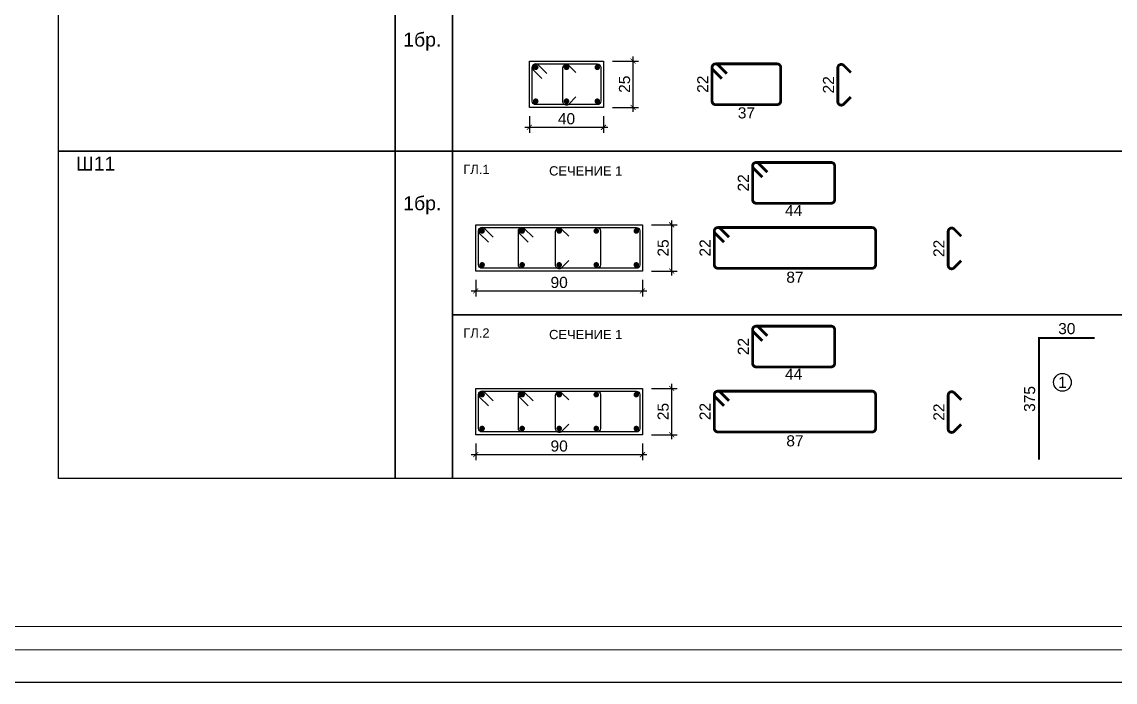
# Model space of a CAD drawing. Header units: millimetres. Extents: x 879 to 91735, y -13728 to 454.
# Drawn here: x 9086 to 10266, y -13728 to -13015 of the extents above; entities that cross this region are included whole.
import ezdxf
from ezdxf.enums import TextEntityAlignment as Align

# ---------------------------------------------------------------- set-up
doc = ezdxf.new("R2010")
doc.units = ezdxf.units.MM
for name, color, linetype, lineweight in [('0_txt', 7, 'Continuous', 18), ('1K_text-koloni', 3, 'Continuous', 35), ('TABLICA', 40, 'Continuous', 30)]:
    doc.layers.add(name, color=color, linetype=linetype, lineweight=lineweight)
for name, color, linetype in [('1K_SHA', 134, 'Continuous'), ('k_arm', 40, 'Continuous'), ('k_dim gredi', 2, 'Continuous'), ('k_dim_arm', 54, 'Continuous'), ('k_nadpisi', 8, 'Continuous'), ('k_sechenia', 3, 'Continuous')]:
    doc.layers.add(name, color=color, linetype=linetype)
doc.styles.add('ARIAL', font='ARIAL.TTF')
doc.styles.get("Standard").update_dxf_attribs({"font": 'TAHOMA.TTF'})
doc.styles.add('Z1', font='ARIAL.TTF')
doc.dimstyles.new('k_armx0.5', dxfattribs={"dimscale": 5, "dimtxt": 2.4, "dimasz": 1.125, "dimexe": 1.25, "dimexo": 1.2, "dimgap": 0.8, "dimtad": 1, "dimdec": 1, "dimlfac": 0.5, "dimrnd": 0.5, "dimtxsty": 'Standard', "dimblk": 'ARCHTICK', "dimcen": 2.5, "dimse1": 1, "dimse2": 1, "dimsd1": 1, "dimsd2": 1, "dimclrd": 9, "dimclre": 8, "dimclrt": 256, "dimadec": 1, "dimazin": 0, "dimtfac": 1, "dimtdec": 1, "dimtix": 1, "dimtofl": 0, "dimtmove": 2, "dimatfit": 3, "dimfxl": 0, "dimarcsym": 0})
doc.dimstyles.new('k_x0.5', dxfattribs={"dimscale": 4.8, "dimtxt": 2.5, "dimasz": 1.125, "dimexe": 1.25, "dimexo": 2, "dimtad": 1, "dimdec": 1, "dimlfac": 0.5, "dimrnd": 0.5, "dimtxsty": 'Standard', "dimblk": 'ARCHTICK', "dimcen": 2.5, "dimdle": 1, "dimclrd": 8, "dimclre": 9, "dimclrt": 256, "dimadec": 1, "dimazin": 0, "dimtfac": 1, "dimtdec": 1, "dimtix": 1, "dimtmove": 2, "dimatfit": 3, "dimfxl": 0, "dimarcsym": 0})

# ---------------------------------------------------------------- blocks, each defined once
blk = doc.blocks.new('_ARCHTICK')
at = {"color": 0, "linetype": 'ByBlock', "const_width": 0.15}
blk.add_lwpolyline([(-0.5, -0.5), (0.5, 0.5)], dxfattribs=at)
blk = doc.blocks.new('*D1519')
at = {"layer": 'Defpoints', "color": 0}
for p in [(9633.6, -13107.7), (9713.6, -13107.7), (9713.6, -13129.2)]:
    blk.add_point(p, dxfattribs=at)
at = {"layer": 'k_dim gredi', "color": 9, "lineweight": -2}
for p, q in [((9633.6, -13117.3), (9633.6, -13135.2)), ((9713.6, -13117.3), (9713.6, -13135.2))]:
    blk.add_line(p, q, dxfattribs=at)
at = {"layer": 'k_dim gredi', "color": 8, "lineweight": -2}
blk.add_line((9628.8, -13129.2), (9718.4, -13129.2), dxfattribs=at)
at = {"layer": 'k_dim gredi', "color": 8, "lineweight": -2, "xscale": 5.399999999999999, "yscale": 5.399999999999999, "zscale": 5.399999999999999, "rotation": 180}
blk.add_blockref('_ARCHTICK', (9633.6, -13129.2), dxfattribs=at)
at = {"layer": 'k_dim gredi', "color": 8, "lineweight": -2, "xscale": 5.399999999999999, "yscale": 5.399999999999999, "zscale": 5.399999999999999}
blk.add_blockref('_ARCHTICK', (9713.6, -13129.2), dxfattribs=at)
at = {"layer": 'k_dim gredi', "insert": (9673.6, -13120), "char_height": 12, "attachment_point": 5, "style": 'ARIAL'}
blk.add_mtext('40', dxfattribs=at)
blk = doc.blocks.new('*D1520')
at = {"layer": 'Defpoints', "color": 0}
for p in [(9713.6, -13057.7), (9745.4, -13057.7), (9713.6, -13107.7)]:
    blk.add_point(p, dxfattribs=at)
at = {"layer": 'k_dim gredi', "color": 9, "lineweight": -2}
for p, q in [((9723.2, -13057.7), (9751.4, -13057.7)), ((9723.2, -13107.7), (9751.4, -13107.7))]:
    blk.add_line(p, q, dxfattribs=at)
at = {"layer": 'k_dim gredi', "color": 8, "lineweight": -2}
blk.add_line((9745.4, -13112.5), (9745.4, -13052.9), dxfattribs=at)
at = {"layer": 'k_dim gredi', "color": 8, "lineweight": -2, "xscale": 5.399999999999999, "yscale": 5.399999999999999, "zscale": 5.399999999999999}
for p, rotation in [((9745.4, -13057.7), 90), ((9745.4, -13107.7), 270)]:
    blk.add_blockref('_ARCHTICK', p, dxfattribs=dict(at, rotation=rotation))
at = {"layer": 'k_dim gredi', "insert": (9736.3, -13082.7), "char_height": 12, "attachment_point": 5, "rotation": 90, "style": 'ARIAL'}
blk.add_mtext('25', dxfattribs=at)
blk = doc.blocks.new('*D1521')
at = {"layer": 'Defpoints', "color": 0}
for p in [(9834.5, -13060.7), (9830.8, -13104.7), (9834.5, -13104.7)]:
    blk.add_point(p, dxfattribs=at)
at = {"layer": 'k_dim_arm', "insert": (9820.7, -13082.7), "char_height": 12, "attachment_point": 5, "rotation": 90, "style": 'ARIAL'}
blk.add_mtext('22', dxfattribs=at)
blk = doc.blocks.new('*D1522')
at = {"layer": 'Defpoints', "color": 0}
for p in [(9830.8, -13101), (9904.8, -13101), (9904.8, -13123.8)]:
    blk.add_point(p, dxfattribs=at)
at = {"layer": 'k_dim_arm', "insert": (9867.8, -13113.7), "char_height": 12, "attachment_point": 5, "style": 'ARIAL'}
blk.add_mtext('37', dxfattribs=at)
blk = doc.blocks.new('*D1523')
at = {"layer": 'Defpoints', "color": 0}
for p in [(9970.2, -13061.3), (9966.4, -13105.3), (9970.2, -13105.3)]:
    blk.add_point(p, dxfattribs=at)
at = {"layer": 'k_dim_arm', "insert": (9956.4, -13083.3), "char_height": 12, "attachment_point": 5, "rotation": 90, "style": 'ARIAL'}
blk.add_mtext('22', dxfattribs=at)
blk = doc.blocks.new('*D1531')
at = {"layer": 'Defpoints', "color": 0}
for p in [(9575.7, -13284.5), (9755.7, -13284.5), (9755.7, -13305.9)]:
    blk.add_point(p, dxfattribs=at)
at = {"layer": 'k_dim gredi', "color": 9, "lineweight": -2}
for p, q in [((9575.7, -13294.1), (9575.7, -13311.9)), ((9755.7, -13294.1), (9755.7, -13311.9))]:
    blk.add_line(p, q, dxfattribs=at)
at = {"layer": 'k_dim gredi', "color": 8, "lineweight": -2}
blk.add_line((9570.9, -13305.9), (9760.5, -13305.9), dxfattribs=at)
at = {"layer": 'k_dim gredi', "color": 8, "lineweight": -2, "xscale": 5.399999999999999, "yscale": 5.399999999999999, "zscale": 5.399999999999999, "rotation": 180}
blk.add_blockref('_ARCHTICK', (9575.7, -13305.9), dxfattribs=at)
at = {"layer": 'k_dim gredi', "color": 8, "lineweight": -2, "xscale": 5.399999999999999, "yscale": 5.399999999999999, "zscale": 5.399999999999999}
blk.add_blockref('_ARCHTICK', (9755.7, -13305.9), dxfattribs=at)
at = {"layer": 'k_dim gredi', "insert": (9665.7, -13296.8), "char_height": 12, "attachment_point": 5, "style": 'ARIAL'}
blk.add_mtext('90', dxfattribs=at)
blk = doc.blocks.new('*D1542')
at = {"layer": 'Defpoints', "color": 0}
for p in [(9755.7, -13234.5), (9755.7, -13284.5), (9787.1, -13284.5)]:
    blk.add_point(p, dxfattribs=at)
at = {"layer": 'k_dim gredi', "color": 9, "lineweight": -2}
for p, q in [((9765.3, -13234.5), (9793.1, -13234.5)), ((9765.3, -13284.5), (9793.1, -13284.5))]:
    blk.add_line(p, q, dxfattribs=at)
at = {"layer": 'k_dim gredi', "color": 8, "lineweight": -2}
blk.add_line((9787.1, -13229.7), (9787.1, -13289.3), dxfattribs=at)
at = {"layer": 'k_dim gredi', "color": 8, "lineweight": -2, "xscale": 5.399999999999999, "yscale": 5.399999999999999, "zscale": 5.399999999999999}
for p, rotation in [((9787.1, -13234.5), 90), ((9787.1, -13284.5), 270)]:
    blk.add_blockref('_ARCHTICK', p, dxfattribs=dict(at, rotation=rotation))
at = {"layer": 'k_dim gredi', "insert": (9778, -13259.5), "char_height": 12, "attachment_point": 5, "rotation": 90, "style": 'ARIAL'}
blk.add_mtext('25', dxfattribs=at)
blk = doc.blocks.new('*D1553')
at = {"layer": 'Defpoints', "color": 0}
for p in [(9575.7, -13461.2), (9755.7, -13461.2), (9755.7, -13482.7)]:
    blk.add_point(p, dxfattribs=at)
at = {"layer": 'k_dim gredi', "color": 9, "lineweight": -2}
for p, q in [((9575.7, -13470.8), (9575.7, -13488.7)), ((9755.7, -13470.8), (9755.7, -13488.7))]:
    blk.add_line(p, q, dxfattribs=at)
at = {"layer": 'k_dim gredi', "color": 8, "lineweight": -2}
blk.add_line((9570.9, -13482.7), (9760.5, -13482.7), dxfattribs=at)
at = {"layer": 'k_dim gredi', "color": 8, "lineweight": -2, "xscale": 5.399999999999999, "yscale": 5.399999999999999, "zscale": 5.399999999999999, "rotation": 180}
blk.add_blockref('_ARCHTICK', (9575.7, -13482.7), dxfattribs=at)
at = {"layer": 'k_dim gredi', "color": 8, "lineweight": -2, "xscale": 5.399999999999999, "yscale": 5.399999999999999, "zscale": 5.399999999999999}
blk.add_blockref('_ARCHTICK', (9755.7, -13482.7), dxfattribs=at)
at = {"layer": 'k_dim gredi', "insert": (9665.7, -13473.5), "char_height": 12, "attachment_point": 5, "style": 'ARIAL'}
blk.add_mtext('90', dxfattribs=at)
blk = doc.blocks.new('*D1554')
at = {"layer": 'Defpoints', "color": 0}
for p in [(9755.7, -13411.2), (9755.7, -13461.2), (9787.1, -13461.2)]:
    blk.add_point(p, dxfattribs=at)
at = {"layer": 'k_dim gredi', "color": 9, "lineweight": -2}
for p, q in [((9765.3, -13411.2), (9793.1, -13411.2)), ((9765.3, -13461.2), (9793.1, -13461.2))]:
    blk.add_line(p, q, dxfattribs=at)
at = {"layer": 'k_dim gredi', "color": 8, "lineweight": -2}
blk.add_line((9787.1, -13406.4), (9787.1, -13466), dxfattribs=at)
at = {"layer": 'k_dim gredi', "color": 8, "lineweight": -2, "xscale": 5.399999999999999, "yscale": 5.399999999999999, "zscale": 5.399999999999999}
for p, rotation in [((9787.1, -13411.2), 90), ((9787.1, -13461.2), 270)]:
    blk.add_blockref('_ARCHTICK', p, dxfattribs=dict(at, rotation=rotation))
at = {"layer": 'k_dim gredi', "insert": (9778, -13436.2), "char_height": 12, "attachment_point": 5, "rotation": 90, "style": 'ARIAL'}
blk.add_mtext('25', dxfattribs=at)
blk = doc.blocks.new('*D1555')
at = {"layer": 'Defpoints', "color": 0}
for p in [(9837, -13414.2), (9833.2, -13458.2), (9837, -13458.2)]:
    blk.add_point(p, dxfattribs=at)
at = {"layer": 'k_dim_arm', "insert": (9823.2, -13436.2), "char_height": 12, "attachment_point": 5, "rotation": 90, "style": 'ARIAL'}
blk.add_mtext('22', dxfattribs=at)
blk = doc.blocks.new('*D1549')
at = {"layer": 'Defpoints', "color": 0}
for p in [(9833.2, -13452.6), (10007.2, -13452.6), (10007.2, -13478)]:
    blk.add_point(p, dxfattribs=at)
at = {"layer": 'k_dim_arm', "insert": (9920.2, -13467.9), "char_height": 12, "attachment_point": 5, "style": 'ARIAL'}
blk.add_mtext('87', dxfattribs=at)
blk = doc.blocks.new('*D1550')
at = {"layer": 'Defpoints', "color": 0}
for p in [(10089.3, -13414.8), (10085.6, -13458.8), (10089.3, -13458.8)]:
    blk.add_point(p, dxfattribs=at)
at = {"layer": 'k_dim_arm', "insert": (10075.6, -13436.8), "char_height": 12, "attachment_point": 5, "rotation": 90, "style": 'ARIAL'}
blk.add_mtext('22', dxfattribs=at)
blk = doc.blocks.new('*D1551')
at = {"layer": 'Defpoints', "color": 0}
for p in [(9878.3, -13344), (9874.5, -13388), (9878.3, -13388)]:
    blk.add_point(p, dxfattribs=at)
at = {"layer": 'k_dim_arm', "insert": (9864.5, -13366), "char_height": 12, "attachment_point": 5, "rotation": 90, "style": 'ARIAL'}
blk.add_mtext('22', dxfattribs=at)
blk = doc.blocks.new('*D1552')
at = {"layer": 'Defpoints', "color": 0}
for p in [(9874.5, -13384.2), (9963, -13384.2), (9963, -13405.7)]:
    blk.add_point(p, dxfattribs=at)
at = {"layer": 'k_dim_arm', "insert": (9918.8, -13395.7), "char_height": 12, "attachment_point": 5, "style": 'ARIAL'}
blk.add_mtext('44', dxfattribs=at)
blk = doc.blocks.new('*D1556')
at = {"layer": 'Defpoints', "color": 0}
for p in [(10183.6, -13356.8), (10243.6, -13356.8), (10243.6, -13356.8)]:
    blk.add_point(p, dxfattribs=at)
at = {"layer": 'k_dim_arm', "insert": (10213.6, -13346.7), "char_height": 12, "attachment_point": 5, "style": 'ARIAL'}
blk.add_mtext('30', dxfattribs=at)
blk = doc.blocks.new('*D1557')
at = {"layer": 'Defpoints', "color": 0}
for p in [(10183.6, -13356.8), (10183.6, -13488.3), (10183.6, -13488.3)]:
    blk.add_point(p, dxfattribs=at)
at = {"layer": 'k_dim_arm', "insert": (10173.5, -13422.6), "char_height": 12, "attachment_point": 5, "rotation": 90, "style": 'ARIAL'}
blk.add_mtext('375', dxfattribs=at)
blk = doc.blocks.new('*D1558')
at = {"layer": 'Defpoints', "color": 0}
for p in [(9837, -13237.5), (9833.2, -13281.5), (9837, -13281.5)]:
    blk.add_point(p, dxfattribs=at)
at = {"layer": 'k_dim_arm', "insert": (9823.2, -13259.5), "char_height": 12, "attachment_point": 5, "rotation": 90, "style": 'ARIAL'}
blk.add_mtext('22', dxfattribs=at)
blk = doc.blocks.new('*D1559')
at = {"layer": 'Defpoints', "color": 0}
for p in [(9833.2, -13275.8), (10007.2, -13275.8), (10007.2, -13301.3)]:
    blk.add_point(p, dxfattribs=at)
at = {"layer": 'k_dim_arm', "insert": (9920.2, -13291.2), "char_height": 12, "attachment_point": 5, "style": 'ARIAL'}
blk.add_mtext('87', dxfattribs=at)
blk = doc.blocks.new('*D1560')
at = {"layer": 'Defpoints', "color": 0}
for p in [(10089.3, -13238), (10085.6, -13282), (10089.3, -13282)]:
    blk.add_point(p, dxfattribs=at)
at = {"layer": 'k_dim_arm', "insert": (10075.6, -13260), "char_height": 12, "attachment_point": 5, "rotation": 90, "style": 'ARIAL'}
blk.add_mtext('22', dxfattribs=at)
blk = doc.blocks.new('*D1561')
at = {"layer": 'Defpoints', "color": 0}
for p in [(9878.3, -13167.2), (9874.5, -13211.2), (9878.3, -13211.2)]:
    blk.add_point(p, dxfattribs=at)
at = {"layer": 'k_dim_arm', "insert": (9864.5, -13189.2), "char_height": 12, "attachment_point": 5, "rotation": 90, "style": 'ARIAL'}
blk.add_mtext('22', dxfattribs=at)
blk = doc.blocks.new('*D1562')
at = {"layer": 'Defpoints', "color": 0}
for p in [(9874.5, -13207.5), (9963, -13207.5), (9963, -13229)]:
    blk.add_point(p, dxfattribs=at)
at = {"layer": 'k_dim_arm', "insert": (9918.8, -13219), "char_height": 12, "attachment_point": 5, "style": 'ARIAL'}
blk.add_mtext('44', dxfattribs=at)

msp = doc.modelspace()

# ---------------------------------------------------------------- linework, layer by layer
at = {"layer": '0_txt'}
msp.add_lwpolyline([(7612.993, -13693.429), (13863.775, -13693.429), (13863.775, -10763.429), (7612.993, -10763.429), (7612.993, -13693.429)], dxfattribs=at)
msp.add_lwpolyline([(7637.993, -13668.429), (13838.775, -13668.429), (13838.775, -10788.429), (7637.993, -10788.429)], close=True, dxfattribs=at)
at = {"layer": '1K_SHA'}
for points in [[(9633.648, -13057.717), (9713.648, -13057.717), (9713.648, -13107.717), (9633.648, -13107.717), (9633.648, -13057.717)], [(9575.749, -13234.464), (9755.749, -13234.464), (9755.749, -13284.464), (9575.749, -13284.464), (9575.749, -13234.464)], [(9575.749, -13411.21), (9755.749, -13411.21), (9755.749, -13461.21), (9575.749, -13461.21), (9575.749, -13411.21)]]:
    msp.add_lwpolyline(points, dxfattribs=at)
at = {"layer": 'k_arm', "color": 2}
for points in [[(9640.398, -13060.717), (9706.898, -13060.717, -0.41421356), (9710.648, -13064.467), (9710.648, -13100.967, -0.41421356), (9706.898, -13104.717), (9640.398, -13104.717, -0.41421356), (9636.648, -13100.967), (9636.648, -13064.467, -0.41421356)], [(9582.499, -13237.464), (9748.999, -13237.464, -0.41421356), (9752.749, -13241.214), (9752.749, -13277.714, -0.41421356), (9748.999, -13281.464), (9582.499, -13281.464, -0.41421356), (9578.749, -13277.714), (9578.749, -13241.214, -0.41421356)], [(9625.441, -13237.464), (9706.428, -13237.464, -0.41421356), (9710.178, -13241.214), (9710.178, -13277.714, -0.41421356), (9706.428, -13281.464), (9625.441, -13281.464, -0.41421356), (9621.691, -13277.714), (9621.691, -13241.214, -0.41421356)], [(9582.499, -13414.21), (9748.999, -13414.21, -0.41421356), (9752.749, -13417.96), (9752.749, -13454.46, -0.41421356), (9748.999, -13458.21), (9582.499, -13458.21, -0.41421356), (9578.749, -13454.46), (9578.749, -13417.96, -0.41421356)], [(9625.441, -13414.21), (9706.428, -13414.21, -0.41421356), (9710.178, -13417.96), (9710.178, -13454.46, -0.41421356), (9706.428, -13458.21), (9625.441, -13458.21, -0.41421356), (9621.691, -13454.46), (9621.691, -13417.96, -0.41421356)]]:
    msp.add_lwpolyline(points, format="xyb", close=True, dxfattribs=at)
for points in [[(9652.475, -13071.24), (9643.05, -13061.816, 1), (9637.747, -13067.119), (9647.171, -13076.544)], [(9683.865, -13096.466), (9676.147, -13104.184, -0.66817864), (9669.745, -13101.532), (9669.745, -13065.032, -0.66817864), (9676.147, -13062.381), (9683.865, -13070.098)], [(9594.576, -13247.987), (9585.151, -13238.562, 1), (9579.848, -13243.865), (9589.273, -13253.29)], [(9637.518, -13247.987), (9628.093, -13238.562, 1), (9622.79, -13243.865), (9632.214, -13253.29)], [(9675.966, -13273.213), (9668.248, -13280.93, -0.66817864), (9661.847, -13278.279), (9661.847, -13241.779, -0.66817864), (9668.248, -13239.127), (9675.966, -13246.845)], [(9594.576, -13424.733), (9585.151, -13415.309, 1), (9579.848, -13420.612), (9589.273, -13430.037)], [(9637.518, -13424.733), (9628.093, -13415.309, 1), (9622.79, -13420.612), (9632.214, -13430.037)], [(9675.966, -13449.959), (9668.248, -13457.677, -0.66817864), (9661.847, -13455.025), (9661.847, -13418.525, -0.66817864), (9668.248, -13415.874), (9675.966, -13423.591)]]:
    msp.add_lwpolyline(points, format="xyb", dxfattribs=at)
at = {"layer": 'k_arm', "color": 2, "const_width": 3}
for points in [[(9638.917, -13064.436, -1), (9641.917, -13064.436, -1)], [(9672.148, -13064.436, -1), (9675.148, -13064.436, -1)], [(9708.38, -13064.436, 1), (9705.38, -13064.436, 1)], [(9834.501, -13060.717), (9901.001, -13060.717, -0.41421356), (9904.751, -13064.467), (9904.751, -13100.967, -0.41421356), (9901.001, -13104.717), (9834.501, -13104.717, -0.41421356), (9830.751, -13100.967), (9830.751, -13064.467, -0.41421356)], [(9638.917, -13100.998, 1), (9641.917, -13100.998, 1)], [(9672.148, -13100.998, 1), (9675.148, -13100.998, 1)], [(9708.38, -13100.998, -1), (9705.38, -13100.998, -1)], [(9878.291, -13167.209), (9959.278, -13167.209, -0.41421356), (9963.028, -13170.959), (9963.028, -13207.459, -0.41421356), (9959.278, -13211.209), (9878.291, -13211.209, -0.41421356), (9874.541, -13207.459), (9874.541, -13170.959, -0.41421356)], [(9581.018, -13241.182, -1), (9584.018, -13241.183, -1)], [(9624.249, -13241.182, -1), (9627.249, -13241.183, -1)], [(9664.249, -13241.182, -1), (9667.249, -13241.183, -1)], [(9704.249, -13241.182, -1), (9707.249, -13241.183, -1)], [(9750.481, -13241.182, 1), (9747.481, -13241.183, 1)], [(9836.959, -13237.464), (10003.459, -13237.464, -0.41421356), (10007.209, -13241.214), (10007.209, -13277.714, -0.41421356), (10003.459, -13281.464), (9836.959, -13281.464, -0.41421356), (9833.209, -13277.714), (9833.209, -13241.214, -0.41421356)], [(9581.018, -13277.745, 1), (9584.018, -13277.745, 1)], [(9624.249, -13277.745, 1), (9627.249, -13277.745, 1)], [(9664.249, -13277.745, 1), (9667.249, -13277.745, 1)], [(9704.249, -13277.745, 1), (9707.249, -13277.745, 1)], [(9750.481, -13277.745, -1), (9747.481, -13277.745, -1)], [(9878.291, -13343.955), (9959.278, -13343.955, -0.41421356), (9963.028, -13347.705), (9963.028, -13384.205, -0.41421356), (9959.278, -13387.955), (9878.291, -13387.955, -0.41421356), (9874.541, -13384.205), (9874.541, -13347.705, -0.41421356)], [(9581.018, -13417.929, -1), (9584.018, -13417.929, -1)], [(9624.249, -13417.929, -1), (9627.249, -13417.929, -1)], [(9664.249, -13417.929, -1), (9667.249, -13417.929, -1)], [(9704.249, -13417.929, -1), (9707.249, -13417.929, -1)], [(9750.481, -13417.929, 1), (9747.481, -13417.929, 1)], [(9836.959, -13414.21), (10003.459, -13414.21, -0.41421356), (10007.209, -13417.96), (10007.209, -13454.46, -0.41421356), (10003.459, -13458.21), (9836.959, -13458.21, -0.41421356), (9833.209, -13454.46), (9833.209, -13417.96, -0.41421356)], [(9581.018, -13454.492, 1), (9584.018, -13454.491, 1)], [(9624.249, -13454.492, 1), (9627.249, -13454.491, 1)], [(9664.249, -13454.492, 1), (9667.249, -13454.491, 1)], [(9704.249, -13454.492, 1), (9707.249, -13454.491, 1)], [(9750.481, -13454.492, -1), (9747.481, -13454.491, -1)]]:
    msp.add_lwpolyline(points, format="xyb", close=True, dxfattribs=at)
for points in [[(9846.577, -13071.24), (9837.152, -13061.816, 1), (9831.849, -13067.119), (9841.274, -13076.544)], [(9980.563, -13096.466), (9972.846, -13104.184, -0.66817864), (9966.444, -13101.532), (9966.444, -13065.032, -0.66817864), (9972.846, -13062.381), (9980.563, -13070.098)], [(9890.368, -13177.732), (9880.943, -13168.307, 1), (9875.64, -13173.61), (9885.065, -13183.035)], [(9849.035, -13247.987), (9839.611, -13238.562, 1), (9834.307, -13243.865), (9843.732, -13253.29)], [(10099.694, -13273.213), (10091.977, -13280.93, -0.66817864), (10085.575, -13278.279), (10085.575, -13241.779, -0.66817864), (10091.977, -13239.127), (10099.694, -13246.845)], [(9890.368, -13354.478), (9880.943, -13345.054, 1), (9875.64, -13350.357), (9885.065, -13359.782)], [(9849.035, -13424.733), (9839.611, -13415.309, 1), (9834.307, -13420.612), (9843.732, -13430.037)], [(10099.694, -13449.959), (10091.977, -13457.677, -0.66817864), (10085.575, -13455.025), (10085.575, -13418.525, -0.66817864), (10091.977, -13415.874), (10099.694, -13423.591)]]:
    msp.add_lwpolyline(points, format="xyb", dxfattribs=at)
at = {"layer": 'k_arm', "color": 2, "const_width": 2}
msp.add_lwpolyline([(10183.582, -13488.276), (10183.582, -13356.832), (10243.582, -13356.832)], dxfattribs=at)
at = {"layer": 'k_dim_arm'}
msp.add_circle((10208.875, -13404.604), 9.6, dxfattribs=at)
at = {"layer": 'k_nadpisi'}
for points in [[(9125.161, -12978.347), (9488.763, -12978.347), (9488.763, -13155.094), (9125.161, -13155.094)], [(9488.763, -12978.347), (9550.406, -12978.347), (9550.406, -13155.094), (9488.763, -13155.094)], [(9550.406, -12978.347), (10286.96, -12978.347), (10286.96, -13155.094), (9550.406, -13155.094)], [(9125.161, -13155.094), (9488.763, -13155.094), (9488.763, -13508.587), (9125.161, -13508.587)], [(9488.763, -13155.094), (9550.406, -13155.094), (9550.406, -13508.587), (9488.763, -13508.587)], [(9550.406, -13155.094), (10286.96, -13155.094), (10286.96, -13331.84), (9550.406, -13331.84)], [(9550.406, -13331.84), (10286.96, -13331.84), (10286.96, -13508.587), (9550.406, -13508.587)]]:
    msp.add_lwpolyline(points, close=True, dxfattribs=at)
at = {"layer": 'TABLICA'}
msp.add_lwpolyline([(7527.993, -13728.429), (13898.775, -13728.429), (13898.775, -10728.429), (7527.993, -10728.429)], close=True, dxfattribs=at)

# ---------------------------------------------------------------- texts
at = {"layer": '1K_text-koloni', "insert": (9144.139, -13160.877), "char_height": 15, "width": 249.53914, "attachment_point": 1, "style": 'Z1'}
msp.add_mtext('{\\fArial|b0|i0|c204|p34;Ш11}', dxfattribs=at)
at = {"layer": 'k_dim_arm', "style": 'ARIAL'}
msp.add_text('1', height=12, dxfattribs=at).set_placement((10208.875, -13404.604), align=Align.MIDDLE_CENTER)
at = {"layer": 'k_nadpisi', "style": 'ARIAL'}
for s, p in [('ГЛ.1', (9576.389, -13179.647)), ('СЕЧЕНИЕ 1', (9694.369, -13181.265)), ('ГЛ.2', (9576.389, -13356.393)), ('СЕЧЕНИЕ 1', (9694.369, -13358.011))]:
    msp.add_text(s, height=10, dxfattribs=at).set_placement(p, align=Align.CENTER)
at = {"layer": 'k_sechenia', "style": 'ARIAL'}
for p in [(9518.011, -13041.965), (9518.011, -13218.712)]:
    msp.add_text('1бр.', height=15, dxfattribs=at).set_placement(p, align=Align.CENTER)

# ---------------------------------------------------------------- dimensions: what is measured, and where the dimension line sits
at = {"layer": 'k_dim gredi'}
for base, p1, p2, picture, middle in [((9745.445, -13057.717), (9713.648, -13107.717), (9713.648, -13057.717), '*D1520', (9736.318, -13082.717)), ((9787.087, -13284.464), (9755.749, -13234.464), (9755.749, -13284.464), '*D1542', (9777.96, -13259.464)), ((9787.087, -13461.21), (9755.749, -13411.21), (9755.749, -13461.21), '*D1554', (9777.96, -13436.21))]:
    dim = msp.add_linear_dim(base=base, p1=p1, p2=p2, angle=90, dimstyle='k_x0.5', override={"dimtxsty": 'ARIAL'}, dxfattribs=at)
    dim.commit()
    dim.dimension.update_dxf_attribs({"geometry": picture, "text_midpoint": middle})
for base, p1, p2, picture, middle in [((9713.648, -13129.176), (9633.648, -13107.717), (9713.648, -13107.717), '*D1519', (9673.648, -13120.049)), ((9755.749, -13305.922), (9575.749, -13284.464), (9755.749, -13284.464), '*D1531', (9665.749, -13296.796)), ((9755.749, -13482.669), (9575.749, -13461.21), (9755.749, -13461.21), '*D1553', (9665.749, -13473.542))]:
    dim = msp.add_linear_dim(base=base, p1=p1, p2=p2, dimstyle='k_x0.5', override={"dimtxsty": 'ARIAL'}, dxfattribs=at)
    dim.commit()
    dim.dimension.update_dxf_attribs({"geometry": picture, "text_midpoint": middle})
at = {"layer": 'k_dim_arm'}
for base, p1, p2, picture, middle in [((9830.751, -13104.717), (9834.501, -13060.717), (9834.501, -13104.717), '*D1521', (9820.726, -13082.717)), ((9966.444, -13105.282), (9970.194, -13061.282), (9970.194, -13105.282), '*D1523', (9956.419, -13083.282)), ((9874.541, -13211.209), (9878.291, -13167.209), (9878.291, -13211.209), '*D1561', (9864.517, -13189.209)), ((9833.209, -13281.464), (9836.959, -13237.464), (9836.959, -13281.464), '*D1558', (9823.184, -13259.464)), ((10085.575, -13282.029), (10089.325, -13238.029), (10089.325, -13282.029), '*D1560', (10075.55, -13260.029)), ((9874.541, -13387.955), (9878.291, -13343.955), (9878.291, -13387.955), '*D1551', (9864.517, -13365.955)), ((9833.209, -13458.21), (9836.959, -13414.21), (9836.959, -13458.21), '*D1555', (9823.184, -13436.21)), ((10085.575, -13458.775), (10089.325, -13414.775), (10089.325, -13458.775), '*D1550', (10075.55, -13436.775))]:
    dim = msp.add_linear_dim(base=base, p1=p1, p2=p2, angle=90, dimstyle='k_armx0.5', override={"dimtxsty": 'ARIAL'}, dxfattribs=at)
    dim.commit()
    dim.dimension.update_dxf_attribs({"geometry": picture, "text_midpoint": middle})
for base, p1, p2, picture, middle in [((9904.751, -13123.801), (9830.751, -13100.967), (9904.751, -13100.967), '*D1522', (9867.751, -13113.67)), ((9963.028, -13229.002), (9874.541, -13207.459), (9963.028, -13207.459), '*D1562', (9918.785, -13219.002)), ((10007.209, -13301.287), (9833.209, -13275.807), (10007.209, -13275.807), '*D1559', (9920.209, -13291.16)), ((10243.582, -13356.832), (10183.582, -13356.832), (10243.582, -13356.832), '*D1556', (10213.582, -13346.701)), ((9963.028, -13405.749), (9874.541, -13384.205), (9963.028, -13384.205), '*D1552', (9918.785, -13395.749)), ((10007.209, -13478.034), (9833.209, -13452.553), (10007.209, -13452.553), '*D1549', (9920.209, -13467.907))]:
    dim = msp.add_linear_dim(base=base, p1=p1, p2=p2, dimstyle='k_armx0.5', override={"dimtxsty": 'ARIAL'}, dxfattribs=at)
    dim.commit()
    dim.dimension.update_dxf_attribs({"geometry": picture, "text_midpoint": middle})
dim = msp.add_linear_dim(base=(10183.582, -13488.276), p1=(10183.582, -13356.832), p2=(10183.582, -13488.276), angle=90, text='375', dimstyle='k_armx0.5', override={"dimtxsty": 'ARIAL'}, dxfattribs=at)
dim.commit()
dim.dimension.update_dxf_attribs({"geometry": '*D1557', "text_midpoint": (10173.451, -13422.554)})

doc.saveas('drawing.dxf')
